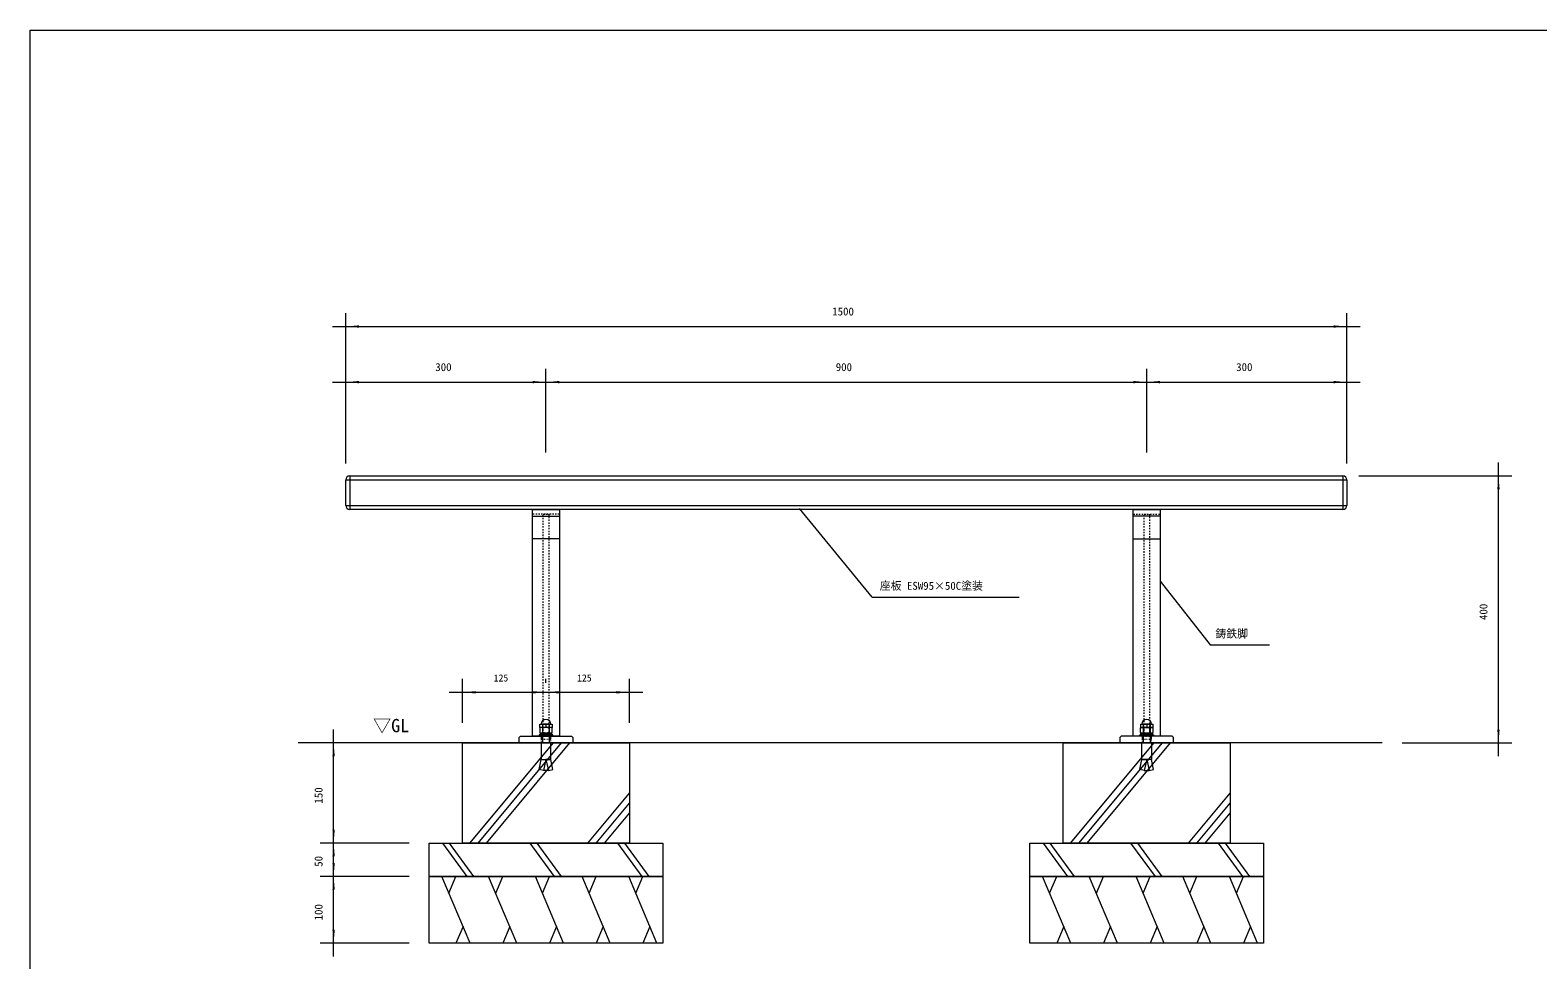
# Model space of a CAD drawing. Units: millimetres, scale not verified. Extents: x -1950 to 1950, y -1375 to 1375.
# Drawn here: x -1950 to 309, y -18 to 1375 of the extents above; entities that cross this region are included whole.
import ezdxf
from ezdxf.enums import TextEntityAlignment as Align

# ---------------------------------------------------------------- set-up
doc = ezdxf.new("R2010")
doc.units = ezdxf.units.MM
doc.header["$LTSCALE"] = 10
doc.linetypes.add('USER1', pattern=[0.416641, 0.208282, -0.208359])
doc.linetypes.add('USER5', pattern=[0.208282, 0.069427, -0.138855])
doc.layers.add('0-1_IMPORTED', color=30, linetype='Continuous', lineweight=18)
doc.styles.add('ＭＳ ゴシック', font='')
doc.styles.get('ＭＳ ゴシック').set_extended_font_data('MS Gothic')

msp = doc.modelspace()

# ---------------------------------------------------------------- linework, layer by layer
at = {"layer": '0-1_IMPORTED', "color": 1}
for p, q in [((-1477.1, 726), (-1477.1, 951)), ((22.9, 731.07), (22.9, 951)), ((-1497.1, 931), (-1477.1, 931)), ((-1477.1, 931), (22.9, 931)), ((22.9, 931), (42.9, 931)), ((-1477.1, 726), (-1477.1, 867.69)), ((-1177.1, 742.18), (-1177.1, 867.69)), ((-1177.1, 742.18), (-1177.1, 867.69)), ((-277.1, 742.18), (-277.1, 867.69)), ((-277.1, 742.18), (-277.1, 867.69)), ((22.9, 726), (22.9, 867.69)), ((-1497.1, 847.69), (-1477.1, 847.69)), ((-1477.1, 847.69), (-1177.1, 847.69)), ((-1197.1, 847.69), (-1177.1, 847.69)), ((-1177.1, 847.69), (-1157.1, 847.69)), ((-1177.1, 847.69), (-277.1, 847.69)), ((-297.1, 847.69), (-277.1, 847.69)), ((-277.1, 847.69), (-257.1, 847.69)), ((-277.1, 847.69), (22.9, 847.69)), ((22.9, 847.69), (42.9, 847.69)), ((250, 707.18), (250, 727.18)), ((40.9, 707.18), (270, 707.18)), ((250, 307.18), (250, 707.18)), ((-688.34, 525.4), (-797.24, 658.55)), ((-257.1, 549.42), (-182.09, 454.26)), ((-688.34, 525.4), (-468, 525.4)), ((-182.09, 454.26), (-93, 454.26)), ((-1302.1, 337.18), (-1302.1, 403)), ((-1177.1, 397), (-1177.1, 403)), ((-1177.1, 397), (-1177.1, 403)), ((-1052.1, 337.18), (-1052.1, 403)), ((-1322.1, 383), (-1302.1, 383)), ((-1302.1, 383), (-1177.1, 383)), ((-1197.1, 383), (-1177.1, 383)), ((-1177.1, 383), (-1157.1, 383)), ((-1177.1, 383), (-1052.1, 383)), ((-1052.1, 383), (-1032.1, 383)), ((-1495.34, 307.18), (-1495.34, 327.18)), ((-1332.1, 307.18), (-1515.34, 307.18)), ((-1495.34, 157.18), (-1495.34, 307.18)), ((105.63, 307.18), (270, 307.18)), ((250, 287.18), (250, 307.18)), ((-1495.34, 157.18), (-1495.34, 177.18)), ((-1382.1, 157.18), (-1515.34, 157.18)), ((-1382.1, 157.18), (-1515.34, 157.18)), ((-1495.34, 107.18), (-1495.34, 157.18)), ((-1495.34, 137.18), (-1495.34, 157.18)), ((-1495.34, 107.18), (-1495.34, 127.18)), ((-1382.1, 107.18), (-1515.34, 107.18)), ((-1382.1, 107.18), (-1515.34, 107.18)), ((-1495.34, 7.18), (-1495.34, 107.18)), ((-1495.34, 87.18), (-1495.34, 107.18)), ((-1382.1, 7.18), (-1515.34, 7.18)), ((-1495.34, -12.82), (-1495.34, 7.18))]:
    msp.add_line(p, q, dxfattribs=at)
at = {"layer": '0-1_IMPORTED'}
for p, q in [((-1477.1, 663.07), (-1477.1, 701.07)), ((-1477.08, 701.07), (22.9, 701.07)), ((-1471.1, 707.07), (16.9, 707.07)), ((-1471.1, 707.07), (-1471.1, 657.62)), ((16.9, 707.07), (16.9, 657.08)), ((22.9, 701.07), (22.9, 663.07)), ((42.9, 707.18), (256.66, 707.18)), ((-1477.1, 663.07), (22.9, 663.07)), ((16.9, 657.07), (-1471.1, 657.07)), ((-1197.1, 647.07), (-1157.1, 647.07)), ((-1197.1, 647.07), (-1157.1, 647.07)), ((-257.1, 647.07), (-297.1, 647.07)), ((-1157.1, 612.76), (-1197.1, 612.76)), ((-1157.1, 612.76), (-1197.1, 612.76)), ((-297.1, 612.76), (-257.1, 612.76)), ((-1184.25, 335.27), (-1169.94, 335.27)), ((-1184.25, 335.27), (-1169.94, 335.27)), ((-1181.71, 322.58), (-1181.71, 329.55)), ((-1181.71, 322.58), (-1181.71, 329.55)), ((-1177.1, 334.55), (-1177.1, 330.98)), ((-1177.1, 334.55), (-1177.1, 330.98)), ((-1172.48, 329.55), (-1172.48, 322.58)), ((-1172.48, 329.55), (-1172.48, 322.58)), ((-269.95, 335.27), (-284.25, 335.27)), ((-281.72, 329.55), (-281.72, 322.58)), ((-277.1, 334.55), (-277.1, 330.98)), ((-272.48, 322.58), (-272.48, 329.55)), ((75.63, 307.18), (-1548.61, 307.18)), ((-1291, 157.18), (-1166, 307.18)), ((-1278.63, 157.18), (-1153.63, 307.18)), ((-1266.25, 157.18), (-1141.25, 307.18)), ((-391, 157.18), (-266, 307.18)), ((-378.63, 157.18), (-253.63, 307.18)), ((-366.25, 157.18), (-241.25, 307.18)), ((-1177.1, 282.18), (-1180.85, 265.94)), ((-1177.1, 282.18), (-1180.85, 265.94)), ((-1177.1, 282.18), (-1173.35, 265.94)), ((-1177.1, 282.18), (-1173.35, 265.94)), ((-277.1, 282.18), (-280.85, 265.94)), ((-277.1, 282.18), (-273.35, 265.94)), ((-1180.85, 265.94), (-1187.34, 267.44)), ((-1180.85, 265.94), (-1187.34, 267.44)), ((-1173.35, 265.94), (-1180.85, 265.94)), ((-1173.35, 265.94), (-1180.85, 265.94)), ((-1173.35, 265.94), (-1166.85, 267.44)), ((-1173.35, 265.94), (-1166.85, 267.44)), ((-280.85, 265.94), (-287.34, 267.44)), ((-280.85, 265.94), (-273.35, 265.94)), ((-273.35, 265.94), (-266.85, 267.44)), ((-1114.23, 157.18), (-1052.1, 231.73)), ((-214.23, 157.18), (-152.1, 231.73)), ((-1101.85, 157.18), (-1052.1, 216.88)), ((-201.85, 157.18), (-152.1, 216.88)), ((-1089.48, 157.18), (-1052.1, 202.03)), ((-189.48, 157.18), (-152.1, 202.03)), ((-1332.41, 157.18), (-1295.87, 107.18)), ((-1322.07, 157.18), (-1285.53, 107.18)), ((-1201.16, 157.18), (-1164.62, 107.18)), ((-1190.82, 157.18), (-1154.28, 107.18)), ((-1069.91, 157.18), (-1033.37, 107.18)), ((-1059.57, 157.18), (-1023.03, 107.18)), ((-432.41, 157.18), (-395.87, 107.18)), ((-422.07, 157.18), (-385.53, 107.18)), ((-301.16, 157.18), (-264.62, 107.18)), ((-290.82, 157.18), (-254.28, 107.18)), ((-169.91, 157.18), (-133.37, 107.18)), ((-159.57, 157.18), (-123.03, 107.18)), ((-1290.85, 7.18), (-1333.06, 107.18)), ((-1322.51, 82.18), (-1311.95, 107.18)), ((-1220.85, 7.18), (-1263.06, 107.18)), ((-1252.51, 82.18), (-1241.95, 107.18)), ((-1150.85, 7.18), (-1193.06, 107.18)), ((-1182.51, 82.18), (-1171.95, 107.18)), ((-1080.85, 7.18), (-1123.06, 107.18)), ((-1112.51, 82.18), (-1101.95, 107.18)), ((-1010.85, 7.18), (-1053.06, 107.18)), ((-1042.51, 82.18), (-1031.95, 107.18)), ((-390.85, 7.18), (-433.06, 107.18)), ((-422.51, 82.18), (-411.95, 107.18)), ((-320.85, 7.18), (-363.06, 107.18)), ((-352.51, 82.18), (-341.95, 107.18)), ((-250.85, 7.18), (-293.06, 107.18)), ((-282.51, 82.18), (-271.95, 107.18)), ((-180.85, 7.18), (-223.06, 107.18)), ((-212.51, 82.18), (-201.95, 107.18)), ((-110.85, 7.18), (-153.06, 107.18)), ((-142.51, 82.18), (-131.95, 107.18)), ((-1301.4, 32.18), (-1311.95, 7.18)), ((-1231.4, 32.18), (-1241.95, 7.18)), ((-1161.4, 32.18), (-1171.95, 7.18)), ((-1091.4, 32.18), (-1101.95, 7.18)), ((-1021.4, 32.18), (-1031.95, 7.18)), ((-401.4, 32.18), (-411.95, 7.18)), ((-331.4, 32.18), (-341.95, 7.18)), ((-261.4, 32.18), (-271.95, 7.18)), ((-191.4, 32.18), (-201.95, 7.18)), ((-121.4, 32.18), (-131.95, 7.18))]:
    msp.add_line(p, q, dxfattribs=at)
at = {"layer": '0-1_IMPORTED', "color": 7, "linetype": 'USER1', "lineweight": 9}
for p, q in [((-1157.1, 650.07), (-1197.1, 650.07)), ((-1157.1, 650.07), (-1197.1, 650.07)), ((-297.1, 650.07), (-257.1, 650.07))]:
    msp.add_line(p, q, dxfattribs=at)
at = {"layer": '0-1_IMPORTED'}
for points in [[(-1950, 1375), (1950, 1375), (1950, -1375), (-1950, -1375)], [(-1197.1, 657.07), (-1157.1, 657.07), (-1157.1, 317.18), (-1197.1, 317.18)], [(-1197.1, 657.07), (-1157.1, 657.07), (-1157.1, 317.18), (-1197.1, 317.18)], [(-297.1, 657.07), (-257.1, 657.07), (-257.1, 317.18), (-297.1, 317.18)], [(-1217.1, 315.18), (-1215.1, 317.18), (-1139.1, 317.18), (-1137.1, 315.18), (-1137.1, 307.18), (-1217.1, 307.18)], [(-1217.1, 315.18), (-1215.1, 317.18), (-1139.1, 317.18), (-1137.1, 315.18), (-1137.1, 307.18), (-1217.1, 307.18)], [(-1167.1, 319.48), (-1187.1, 319.48), (-1187.1, 317.18), (-1167.1, 317.18)], [(-1167.1, 319.48), (-1187.1, 319.48), (-1187.1, 317.18), (-1167.1, 317.18)], [(-1167.86, 329.55), (-1169.1, 330.27), (-1185.1, 330.27), (-1186.33, 329.55), (-1186.33, 322.58), (-1185.1, 321.87), (-1169.1, 321.87), (-1167.86, 322.58)], [(-1167.86, 329.55), (-1169.1, 330.27), (-1185.1, 330.27), (-1186.33, 329.55), (-1186.33, 322.58), (-1185.1, 321.87), (-1169.1, 321.87), (-1167.86, 322.58)], [(-1186.1, 335.27), (-1168.1, 335.27), (-1168.1, 330.27), (-1186.1, 330.27)], [(-1186.1, 335.27), (-1168.1, 335.27), (-1168.1, 330.27), (-1186.1, 330.27)], [(-1168.18, 321.87), (-1186.01, 321.87), (-1186.01, 319.48), (-1168.18, 319.48)], [(-1168.18, 321.87), (-1186.01, 321.87), (-1186.01, 319.48), (-1168.18, 319.48)], [(-1172.1, 335.18), (-1182.1, 335.18), (-1182.1, 307.18), (-1172.1, 307.18)], [(-1172.1, 335.18), (-1182.1, 335.18), (-1182.1, 307.18), (-1172.1, 307.18)], [(-237.1, 315.18), (-239.1, 317.18), (-315.1, 317.18), (-317.1, 315.18), (-317.1, 307.18), (-237.1, 307.18)], [(-287.1, 319.48), (-267.1, 319.48), (-267.1, 317.18), (-287.1, 317.18)], [(-286.33, 329.55), (-285.1, 330.27), (-269.1, 330.27), (-267.86, 329.55), (-267.86, 322.58), (-269.1, 321.87), (-285.1, 321.87), (-286.33, 322.58)], [(-286.1, 335.27), (-268.1, 335.27), (-268.1, 330.27), (-286.1, 330.27)], [(-286.01, 321.87), (-268.18, 321.87), (-268.18, 319.48), (-286.01, 319.48)], [(-282.1, 335.18), (-272.1, 335.18), (-272.1, 307.18), (-282.1, 307.18)], [(-1302.1, 307.18), (-1052.1, 307.18), (-1052.1, 157.18), (-1302.1, 157.18)], [(-1170.01, 307.18), (-1184.18, 307.18), (-1184.18, 282.18), (-1170.01, 282.18)], [(-1170.01, 307.18), (-1184.18, 307.18), (-1184.18, 282.18), (-1170.01, 282.18)], [(-402.1, 307.18), (-152.1, 307.18), (-152.1, 157.18), (-402.1, 157.18)], [(-284.18, 307.18), (-270.01, 307.18), (-270.01, 282.18), (-284.18, 282.18)], [(-1352.1, 157.18), (-1002.1, 157.18), (-1002.1, 107.18), (-1352.1, 107.18)], [(-452.1, 157.18), (-102.1, 157.18), (-102.1, 107.18), (-452.1, 107.18)], [(-1352.1, 107.18), (-1002.1, 107.18), (-1002.1, 7.18), (-1352.1, 7.18)], [(-452.1, 107.18), (-102.1, 107.18), (-102.1, 7.18), (-452.1, 7.18)]]:
    msp.add_lwpolyline(points, close=True, dxfattribs=at)
at = {"layer": '0-1_IMPORTED', "color": 7, "linetype": 'USER1', "lineweight": 9}
for points in [[(-1181.1, 650.07), (-1173.1, 650.07), (-1173.1, 317.18), (-1181.1, 317.18)], [(-1181.1, 650.07), (-1173.1, 650.07), (-1173.1, 317.18), (-1181.1, 317.18)], [(-281.1, 650.07), (-273.1, 650.07), (-273.1, 317.18), (-281.1, 317.18)]]:
    msp.add_lwpolyline(points, close=True, dxfattribs=at)
at = {"layer": '0-1_IMPORTED'}
for points in [[(-1167.86, 329.55), (-1168.44, 329.86), (-1169.01, 330.09), (-1169.59, 330.22), (-1170.17, 330.27), (-1170.75, 330.22), (-1171.32, 330.09), (-1171.9, 329.86), (-1172.48, 329.55), (-1173.63, 329.86), (-1174.79, 330.09), (-1175.94, 330.22), (-1177.1, 330.27), (-1178.25, 330.22), (-1179.41, 330.09), (-1180.56, 329.86), (-1181.71, 329.55), (-1182.29, 329.86), (-1182.87, 330.09), (-1183.45, 330.22), (-1184.02, 330.27), (-1184.6, 330.22), (-1185.18, 330.09), (-1185.76, 329.86), (-1186.33, 329.55)], [(-1167.86, 329.55), (-1168.44, 329.86), (-1169.01, 330.09), (-1169.59, 330.22), (-1170.17, 330.27), (-1170.75, 330.22), (-1171.32, 330.09), (-1171.9, 329.86), (-1172.48, 329.55), (-1173.63, 329.86), (-1174.79, 330.09), (-1175.94, 330.22), (-1177.1, 330.27), (-1178.25, 330.22), (-1179.41, 330.09), (-1180.56, 329.86), (-1181.71, 329.55), (-1182.29, 329.86), (-1182.87, 330.09), (-1183.45, 330.22), (-1184.02, 330.27), (-1184.6, 330.22), (-1185.18, 330.09), (-1185.76, 329.86), (-1186.33, 329.55)], [(-1167.86, 322.58), (-1168.44, 322.27), (-1169.01, 322.05), (-1169.59, 321.91), (-1170.17, 321.87), (-1170.75, 321.91), (-1171.32, 322.05), (-1171.9, 322.27), (-1172.48, 322.58), (-1173.63, 322.27), (-1174.79, 322.05), (-1175.94, 321.91), (-1177.1, 321.87), (-1178.25, 321.91), (-1179.41, 322.05), (-1180.56, 322.27), (-1181.71, 322.58), (-1182.29, 322.27), (-1182.87, 322.05), (-1183.45, 321.91), (-1184.02, 321.87), (-1184.6, 321.91), (-1185.18, 322.05), (-1185.76, 322.27), (-1186.33, 322.58)], [(-1167.86, 322.58), (-1168.44, 322.27), (-1169.01, 322.05), (-1169.59, 321.91), (-1170.17, 321.87), (-1170.75, 321.91), (-1171.32, 322.05), (-1171.9, 322.27), (-1172.48, 322.58), (-1173.63, 322.27), (-1174.79, 322.05), (-1175.94, 321.91), (-1177.1, 321.87), (-1178.25, 321.91), (-1179.41, 322.05), (-1180.56, 322.27), (-1181.71, 322.58), (-1182.29, 322.27), (-1182.87, 322.05), (-1183.45, 321.91), (-1184.02, 321.87), (-1184.6, 321.91), (-1185.18, 322.05), (-1185.76, 322.27), (-1186.33, 322.58)], [(-286.33, 329.55), (-285.76, 329.86), (-285.18, 330.09), (-284.6, 330.22), (-284.02, 330.27), (-283.45, 330.22), (-282.87, 330.09), (-282.29, 329.86), (-281.72, 329.55), (-280.56, 329.86), (-279.41, 330.09), (-278.25, 330.22), (-277.1, 330.27), (-275.94, 330.22), (-274.79, 330.09), (-273.63, 329.86), (-272.48, 329.55), (-271.9, 329.86), (-271.32, 330.09), (-270.75, 330.22), (-270.17, 330.27), (-269.59, 330.22), (-269.01, 330.09), (-268.44, 329.86), (-267.86, 329.55)], [(-286.33, 322.58), (-285.76, 322.27), (-285.18, 322.05), (-284.6, 321.91), (-284.02, 321.87), (-283.45, 321.91), (-282.87, 322.05), (-282.29, 322.27), (-281.72, 322.58), (-280.56, 322.27), (-279.41, 322.05), (-278.25, 321.91), (-277.1, 321.87), (-275.94, 321.91), (-274.79, 322.05), (-273.63, 322.27), (-272.48, 322.58), (-271.9, 322.27), (-271.32, 322.05), (-270.75, 321.91), (-270.17, 321.87), (-269.59, 321.91), (-269.01, 322.05), (-268.44, 322.27), (-267.86, 322.58)], [(-1187.34, 267.44), (-1184.18, 282.18), (-1177.1, 282.18), (-1180.85, 265.94), (-1187.34, 267.44), (-1184.18, 282.18)], [(-1187.34, 267.44), (-1184.18, 282.18), (-1177.1, 282.18), (-1180.85, 265.94), (-1187.34, 267.44), (-1184.18, 282.18)], [(-1166.85, 267.44), (-1170.01, 282.18), (-1177.1, 282.18), (-1173.35, 265.94), (-1166.85, 267.44), (-1170.01, 282.18)], [(-1166.85, 267.44), (-1170.01, 282.18), (-1177.1, 282.18), (-1173.35, 265.94), (-1166.85, 267.44), (-1170.01, 282.18)], [(-287.34, 267.44), (-284.18, 282.18), (-277.1, 282.18), (-280.85, 265.94), (-287.34, 267.44), (-284.18, 282.18)], [(-266.85, 267.44), (-270.01, 282.18), (-277.1, 282.18), (-273.35, 265.94), (-266.85, 267.44), (-270.01, 282.18)]]:
    msp.add_lwpolyline(points, dxfattribs=at)
at = {"layer": '0-1_IMPORTED', "linetype": 'USER5'}
for points in [[(-1183.6, 322.45), (-1170.6, 322.45), (-1170.6, 312.45), (-1183.6, 312.45)], [(-1183.6, 322.45), (-1170.6, 322.45), (-1170.6, 312.45), (-1183.6, 312.45)], [(-1183.6, 317.18), (-1170.6, 317.18), (-1170.6, 307.18), (-1183.6, 307.18)], [(-1183.6, 317.18), (-1170.6, 317.18), (-1170.6, 307.18), (-1183.6, 307.18)], [(-1183.6, 317.18), (-1170.6, 317.18), (-1170.6, 307.18), (-1183.6, 307.18)], [(-1183.6, 317.18), (-1170.6, 317.18), (-1170.6, 307.18), (-1183.6, 307.18)], [(-283.6, 322.45), (-270.6, 322.45), (-270.6, 312.45), (-283.6, 312.45)], [(-283.6, 317.18), (-270.6, 317.18), (-270.6, 307.18), (-283.6, 307.18)], [(-283.6, 317.18), (-270.6, 317.18), (-270.6, 307.18), (-283.6, 307.18)]]:
    msp.add_lwpolyline(points, close=True, dxfattribs=at)
at = {"layer": '0-1_IMPORTED'}
for centre, radius, start, end in [((-1471.1, 701.07), 6, 90, 180), ((16.9, 701.07), 6, 0, 90), ((-1471.1, 663.07), 6, 180, 270), ((16.9, 663.07), 6, 270, 360), ((-1177.1, 335.27), 7.15, 90, 180), ((-1177.1, 335.27), 7.15, 90, 180), ((-1177.1, 335.27), 7.15, 0, 90), ((-1177.1, 335.27), 7.15, 0, 90), ((-277.1, 335.27), 7.15, 90, 180), ((-277.1, 335.27), 7.15, 0, 90)]:
    msp.add_arc(centre, radius, start, end, dxfattribs=at)
at = {"layer": '0-1_IMPORTED', "color": 1}
for points in [[(-1477.1, 931), (-1457.1, 932.75), (-1457.1, 929.25)], [(22.9, 931), (2.9, 929.25), (2.9, 932.75)], [(-1477.1, 847.69), (-1457.1, 849.44), (-1457.1, 845.94)], [(-1177.1, 847.69), (-1197.1, 845.94), (-1197.1, 849.44)], [(-1177.1, 847.69), (-1157.1, 849.44), (-1157.1, 845.94)], [(-277.1, 847.69), (-297.1, 845.94), (-297.1, 849.44)], [(-277.1, 847.69), (-257.1, 849.44), (-257.1, 845.94)], [(22.9, 847.69), (2.9, 845.94), (2.9, 849.44)], [(250, 707.18), (251.75, 687.18), (248.25, 687.18)], [(-1302.1, 383), (-1282.1, 384.75), (-1282.1, 381.25)], [(-1177.1, 383), (-1197.09, 381.25), (-1197.09, 384.75)], [(-1177.1, 383), (-1157.1, 384.75), (-1157.1, 381.25)], [(-1052.1, 383), (-1072.09, 381.25), (-1072.09, 384.75)], [(250, 307.18), (248.25, 327.18), (251.75, 327.18)], [(-1495.34, 307.18), (-1493.59, 287.18), (-1497.09, 287.18)], [(-1495.34, 157.18), (-1497.09, 177.18), (-1493.59, 177.18)], [(-1495.34, 157.18), (-1493.59, 137.18), (-1497.09, 137.18)], [(-1495.34, 107.18), (-1497.09, 127.18), (-1493.59, 127.18)], [(-1495.34, 107.18), (-1493.59, 87.18), (-1497.09, 87.18)], [(-1495.34, 7.18), (-1497.09, 27.18), (-1493.59, 27.18)]]:
    msp.add_solid(points, dxfattribs=at)

# ---------------------------------------------------------------- texts
at = {"layer": '0-1_IMPORTED', "color": 7, "style": 'ＭＳ ゴシック'}
for s, height, p in [('1500', 11.94, (-748.26, 943.96)), ('300', 11.94, (-1342.97, 860.66)), ('900', 11.94, (-742.97, 860.66)), ('300', 11.94, (-142.97, 860.66)), ('座板 ESW95×50C塗装', 11.94, (-676.98, 532.97)), ('鋳鉄脚', 11.94, (-174.09, 461.26)), ('125', 10.67, (-1255.47, 395.96)), ('125', 10.67, (-1130.47, 395.96)), ('▽GL', 19.9, (-1436.26, 317.23))]:
    msp.add_text(s, height=height, dxfattribs=at).set_placement(p, align=Align.BOTTOM_LEFT)
for s, p in [('400', (237.04, 491.3)), ('150', (-1508.3, 216.3)), ('50', (-1508.3, 121.59)), ('100', (-1508.3, 41.3))]:
    msp.add_text(s, height=11.94, rotation=90, dxfattribs=at).set_placement(p, align=Align.BOTTOM_LEFT)

doc.saveas('drawing.dxf')
